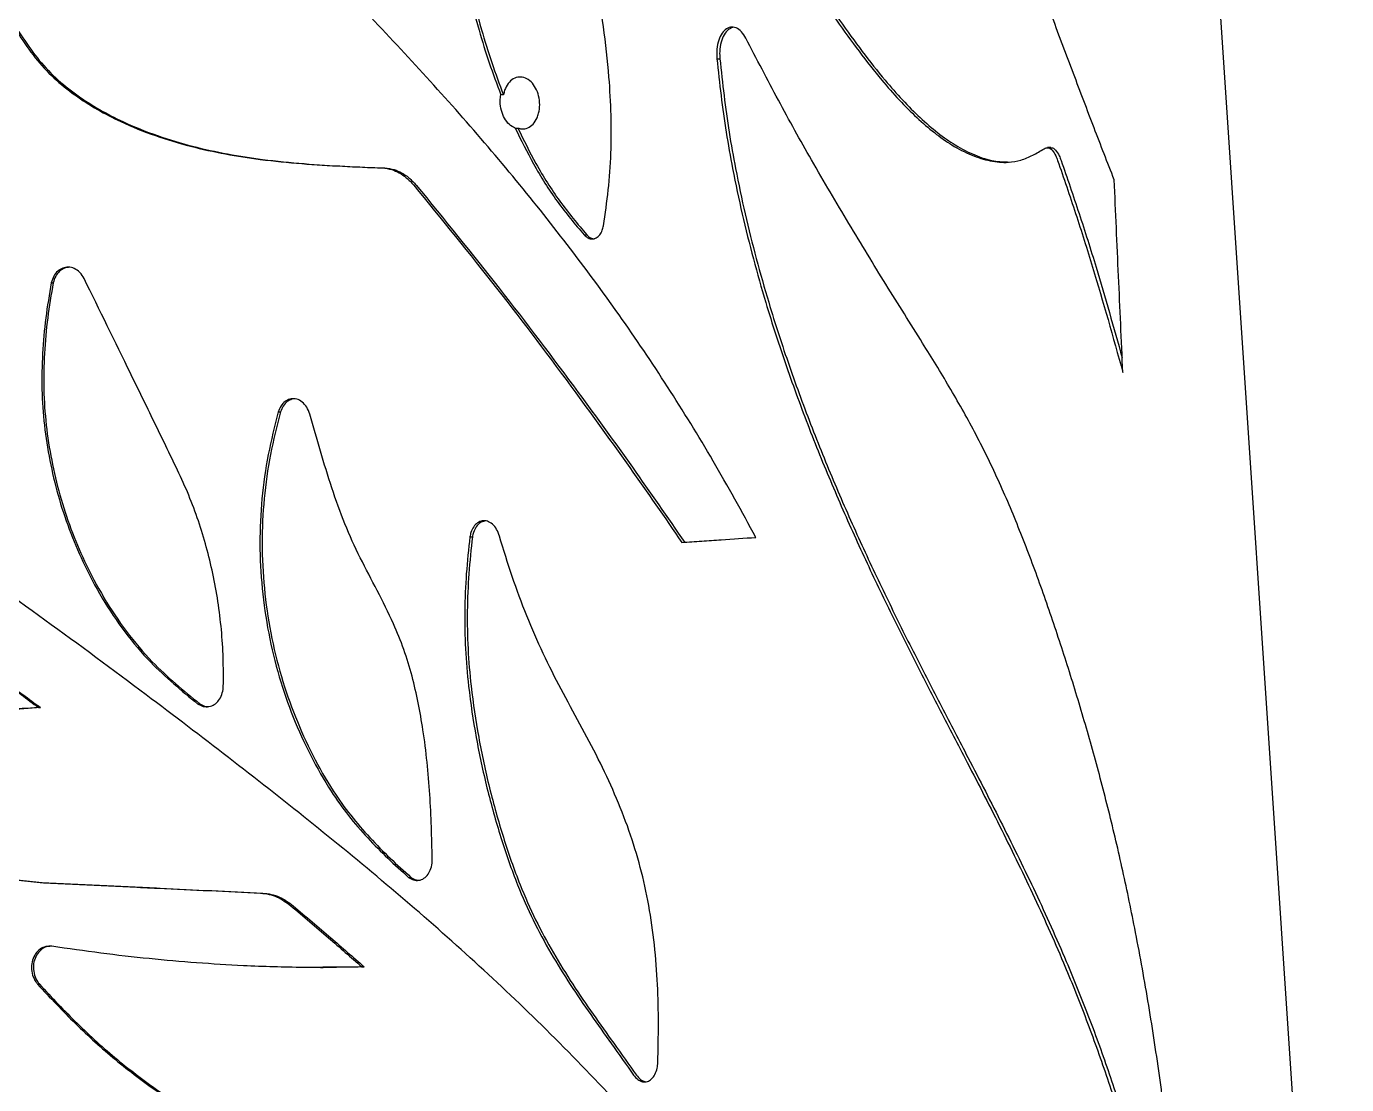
# Model space of a CAD drawing. Header units: millimetres. Extents: x 8 to 867, y 8 to 585.
# Drawn here: x 133.74 to 151.52, y 220.35 to 234.61 of the extents above; entities that cross this region are included whole.
import ezdxf

# ---------------------------------------------------------------- set-up
doc = ezdxf.new("R2010")
doc.units = ezdxf.units.MM
doc.layers.add('OUTLINE', color=7, linetype='Continuous', lineweight=25)

msp = doc.modelspace()

# ---------------------------------------------------------------- linework, layer by layer
at = {"layer": 'OUTLINE'}
for p, q in [((149.07944, 245.89283), (151.521, 209.18313)), ((143.0376, 234.17527), (143.07719, 234.17527)), ((140.16226, 233.68955), (140.12695, 233.69017)), ((140.31991, 233.24062), (140.35522, 233.24067)), ((147.5366, 232.97657), (147.4896, 232.97657)), ((141.24953, 231.79895), (141.28618, 231.79895)), ((134.06985, 231.15337), (134.09546, 231.15337)), ((137.12873, 229.41335), (137.15892, 229.41335)), ((139.70976, 227.73036), (139.74378, 227.73036)), ((133.9005, 225.42785), (133.92556, 225.42785)), ((136.04193, 225.47969), (136.07023, 225.47969)), ((133.96328, 223.06585), (133.98831, 223.06585)), ((138.88368, 223.13945), (138.91613, 223.13945)), ((137.69818, 221.92327), (137.73127, 221.92327)), ((138.28675, 221.93106), (137.72877, 221.92648)), ((138.25532, 221.93106), (138.28675, 221.93106)), ((133.88646, 221.69899), (133.91131, 221.69899))]:
    msp.add_line(p, q, dxfattribs=at)
for points, knots in [([(143.56305, 227.7222), (143.37341, 228.06743), (142.99407, 228.75801), (142.37874, 229.75694), (141.7246, 230.72944), (141.02799, 231.67306), (140.29317, 232.59433), (139.52734, 233.4886), (138.7331, 234.36024), (137.91497, 235.21539), (136.92987, 236.20538), (135.77191, 237.34047), (134.53176, 238.51802), (133.35866, 239.58085), (132.26183, 240.52911), (131.1346, 241.46062), (129.97011, 242.37915), (128.76892, 243.28462), (127.53128, 244.17618), (126.2679, 245.04875), (125.40362, 245.61153), (124.97163, 245.89283)], [0, 0, 0, 0, 0.0467904, 0.09359574, 0.14038341, 0.18770679, 0.2350447, 0.28237241, 0.32911649, 0.37586934, 0.42261527, 0.49310929, 0.56360318, 0.61764158, 0.67170757, 0.72577071, 0.77980524, 0.83483838, 0.88990705, 0.94497192, 1, 1, 1, 1]), ([(148.38996, 232.54326), (148.2998, 232.77498), (148.11941, 233.23862), (147.84137, 233.97437), (147.55786, 234.72959), (147.23567, 235.59057), (146.86879, 236.54722), (146.4424, 237.58143), (145.94103, 238.6785), (145.34733, 239.8196), (144.66064, 241.02516), (143.93318, 242.2289), (143.17328, 243.44941), (142.38086, 244.67571), (141.8198, 245.48715), (141.5393, 245.89283)], [0, 0, 0, 0, 0.05460989, 0.10926795, 0.1639596, 0.2186157, 0.29199745, 0.36538153, 0.43873289, 0.53198118, 0.62526312, 0.71852851, 0.81234586, 0.90618175, 1, 1, 1, 1]), ([(141.50967, 231.92408), (141.53276, 232.08453), (141.57891, 232.40517), (141.61742, 232.90271), (141.61612, 233.41247), (141.58524, 233.9839), (141.5142, 234.60884), (141.39649, 235.28676), (141.24254, 235.959), (141.05509, 236.61772), (140.83803, 237.25465), (140.59474, 237.87274), (140.32209, 238.47265), (140.1229, 238.86095), (140.02328, 239.05514)], [0, 0, 0, 0, 0.06615829, 0.13220939, 0.20029698, 0.2684056, 0.35857312, 0.44877413, 0.54144397, 0.63412534, 0.72495462, 0.81579553, 0.90787789, 1, 1, 1, 1]), ([(139.61349, 238.98744), (139.58041, 238.83244), (139.51429, 238.5227), (139.44495, 238.03918), (139.41926, 237.5393), (139.42329, 236.99403), (139.46582, 236.41083), (139.55129, 235.7895), (139.67189, 235.17011), (139.81459, 234.61142), (139.96634, 234.11688), (140.07334, 233.83261), (140.12695, 233.69017)], [0, 0, 0, 0, 0.09049238, 0.18083128, 0.27401351, 0.3672297, 0.48078571, 0.59438139, 0.71120465, 0.82802371, 0.91382885, 1, 1, 1, 1]), ([(139.64815, 238.98744), (139.61504, 238.83266), (139.54889, 238.52336), (139.47941, 238.04051), (139.45356, 237.54128), (139.45742, 236.99682), (139.49969, 236.41461), (139.58482, 235.79441), (139.70504, 235.17614), (139.84772, 234.61683), (140.00006, 234.11997), (140.10812, 233.83323), (140.16226, 233.68955)], [0, 0, 0, 0, 0.09036116, 0.18056885, 0.27361661, 0.36669933, 0.48001747, 0.59337479, 0.70995287, 0.82652734, 0.91307574, 1, 1, 1, 1]), ([(144.85735, 216.19767), (144.60106, 216.54713), (144.08826, 217.24634), (143.27127, 218.28441), (142.41494, 219.30633), (141.51328, 220.30457), (140.57467, 221.26052), (139.59777, 222.17119), (138.5891, 223.04783), (137.54214, 223.90705), (136.46156, 224.75514), (135.2797, 225.65632), (133.99091, 226.61072), (132.58463, 227.60556), (131.1371, 228.5829), (129.81469, 229.43037), (128.63283, 230.15385), (127.6015, 230.75675), (126.55017, 231.34116), (125.47248, 231.89175), (124.3669, 232.40003), (123.47277, 232.76923), (122.80753, 233.02861), (122.38065, 233.20113), (121.95414, 233.38104), (121.53317, 233.57868), (121.12516, 233.80254), (120.73924, 234.06224), (120.38366, 234.3612), (120.06316, 234.65995), (119.75461, 234.93444), (119.4421, 235.16269), (119.09641, 235.33948), (118.7229, 235.44429), (118.33259, 235.48931), (117.93594, 235.46016), (117.50017, 235.3667), (117.01721, 235.27303), (116.66111, 235.23414), (116.48303, 235.2147)], [0, 0, 0, 0, 0.04207525, 0.08418555, 0.12629713, 0.1683867, 0.21044446, 0.25109715, 0.29178438, 0.33248708, 0.37318046, 0.41383846, 0.46250488, 0.51121246, 0.55991554, 0.6085759, 0.64093603, 0.67330329, 0.70566038, 0.73807004, 0.7704973, 0.80290761, 0.81502584, 0.82714438, 0.8393675, 0.85161608, 0.863829, 0.87600324, 0.88814733, 0.90030237, 0.91044106, 0.92058406, 0.93063459, 0.94077351, 0.95091384, 0.96137133, 0.97186488, 0.9859296, 1, 1, 1, 1]), ([(144.34543, 235.12963), (144.4465, 234.98313), (144.64864, 234.69012), (144.95152, 234.27068), (145.23308, 233.91192), (145.4932, 233.61637), (145.73013, 233.37768), (145.96755, 233.17229), (146.21372, 232.99921), (146.46622, 232.86923), (146.72133, 232.79058), (146.94428, 232.76884), (147.13428, 232.8029), (147.29455, 232.8705), (147.39533, 232.93092), (147.44571, 232.96113)], [0, 0, 0, 0, 0.09577851, 0.19156763, 0.28723581, 0.35979053, 0.4325424, 0.50520977, 0.57764902, 0.65916852, 0.74089565, 0.82238121, 0.88147636, 0.94074327, 1, 1, 1, 1]), ([(144.38712, 235.12963), (144.48845, 234.98297), (144.69111, 234.68962), (144.99477, 234.26976), (145.27702, 233.91071), (145.53777, 233.61504), (145.77525, 233.3763), (146.01318, 233.17109), (146.25999, 232.99781), (146.51281, 232.86952), (146.75824, 232.78939), (146.90955, 232.78437), (146.97972, 232.78205)], [0, 0, 0, 0, 0.11799511, 0.23600406, 0.35386256, 0.44324797, 0.5328764, 0.6224008, 0.71164448, 0.81213742, 0.91288643, 1, 1, 1, 1]), ([(133.43775, 234.82698), (133.50242, 234.71657), (133.63177, 234.49572), (133.84825, 234.1838), (134.101, 233.90758), (134.38758, 233.68044), (134.69094, 233.48563), (135.05319, 233.29968), (135.47214, 233.13128), (135.94486, 232.98964), (136.41784, 232.88682), (136.91941, 232.80953), (137.44591, 232.75679), (137.99575, 232.72417), (138.35416, 232.70953), (138.53335, 232.70221)], [0, 0, 0, 0, 0.05771767, 0.1154469, 0.17274643, 0.23126517, 0.29000595, 0.34865322, 0.43394975, 0.5195121, 0.60524052, 0.69076369, 0.79380392, 0.89690674, 1, 1, 1, 1]), ([(133.46257, 234.82698), (133.52731, 234.71662), (133.65679, 234.49587), (133.87343, 234.18411), (134.12636, 233.908), (134.41312, 233.68093), (134.71672, 233.48615), (135.07944, 233.30011), (135.49911, 233.13157), (135.97279, 232.98978), (136.44672, 232.88689), (136.94922, 232.80956), (137.47665, 232.7568), (138.02741, 232.72418), (138.38641, 232.70953), (138.5659, 232.70221)], [0, 0, 0, 0, 0.05764269, 0.11529723, 0.1725227, 0.23099888, 0.28969701, 0.3483019, 0.43365695, 0.5192783, 0.60506526, 0.69064737, 0.79372643, 0.89686789, 1, 1, 1, 1]), ([(143.42771, 234.45271), (143.40876, 234.48402), (143.37085, 234.54665), (143.2962, 234.5974), (143.21925, 234.60763), (143.14884, 234.57291), (143.09134, 234.50162), (143.05044, 234.39959), (143.03204, 234.28475), (143.03595, 234.20767), (143.0376, 234.17527)], [0, 0, 0, 0, 0.130120448, 0.2602627, 0.389762998, 0.514471302, 0.633939114, 0.763203074, 0.900458642, 1, 1, 1, 1]), ([(143.25108, 234.59604), (143.22994, 234.58835), (143.18598, 234.57236), (143.13094, 234.5006), (143.08989, 234.39924), (143.07163, 234.28425), (143.07555, 234.20742), (143.07719, 234.17527)], [0, 0, 0, 0, 0.18605092, 0.38693392, 0.60407263, 0.83433641, 1, 1, 1, 1]), ([(149.32946, 217.37402), (149.30137, 217.72039), (149.24511, 218.41428), (149.1341, 219.44814), (149.00265, 220.47154), (148.84828, 221.47733), (148.67898, 222.41397), (148.49722, 223.28115), (148.30714, 224.0838), (148.10031, 224.8671), (147.87662, 225.62928), (147.63957, 226.37659), (147.38884, 227.1095), (147.11963, 227.82077), (146.82989, 228.50572), (146.51311, 229.14975), (146.17136, 229.75552), (145.76992, 230.40434), (145.31601, 231.13002), (144.81349, 231.95009), (144.32641, 232.77579), (143.86367, 233.61091), (143.57304, 234.1721), (143.42771, 234.45271)], [0, 0, 0, 0, 0.05021408, 0.10059656, 0.15102868, 0.20139736, 0.25159936, 0.29470907, 0.33787157, 0.381054, 0.42419043, 0.46719667, 0.51023478, 0.55324213, 0.5962066, 0.63916672, 0.68214369, 0.7250101, 0.78229166, 0.8395882, 0.89684583, 0.9484188, 1, 1, 1, 1]), ([(143.0376, 234.17527), (143.05549, 234.00961), (143.0913, 233.67793), (143.16036, 233.18289), (143.25486, 232.6494), (143.37609, 232.07993), (143.52597, 231.47781), (143.72122, 230.78903), (143.96992, 230.02241), (144.27701, 229.18911), (144.60529, 228.38468), (144.94902, 227.6086), (145.30319, 226.85911), (145.66318, 226.13428), (146.0246, 225.43064), (146.42273, 224.66552), (146.84943, 223.83432), (147.29417, 222.92441), (147.67695, 222.07164), (148.00027, 221.27004), (148.26896, 220.52813), (148.51316, 219.76116), (148.70946, 219.05241), (148.86416, 218.40261), (148.98601, 217.82528), (149.05929, 217.43177), (149.09592, 217.23505)], [0, 0, 0, 0, 0.02449174, 0.04903366, 0.07357724, 0.10462273, 0.13569604, 0.16674873, 0.21325204, 0.25976261, 0.30621808, 0.35267851, 0.39909933, 0.44552408, 0.49189506, 0.53826317, 0.60011873, 0.66197871, 0.72381827, 0.77023581, 0.81664585, 0.86199066, 0.90732531, 0.93820045, 0.96910612, 1, 1, 1, 1]), ([(143.07719, 234.17527), (143.0951, 234.00961), (143.13094, 233.67794), (143.20006, 233.18291), (143.29462, 232.64967), (143.41587, 232.08069), (143.56571, 231.47929), (143.76089, 230.79136), (144.00949, 230.02569), (144.31643, 229.19344), (144.64453, 228.39006), (144.98807, 227.615), (145.34205, 226.86652), (145.70186, 226.14267), (146.06315, 225.44004), (146.46118, 224.67611), (146.88788, 223.84635), (147.33275, 222.93825), (147.71579, 222.08739), (148.03947, 221.28777), (148.30928, 220.5459), (148.55518, 219.7769), (148.75336, 219.06413), (148.90949, 218.41035), (149.03242, 217.82927), (149.10629, 217.4331), (149.14322, 217.23505)], [0, 0, 0, 0, 0.02448062, 0.04901139, 0.07354413, 0.1045418, 0.13556739, 0.16657242, 0.21300417, 0.25944355, 0.30582719, 0.35221616, 0.39856544, 0.44491892, 0.49121863, 0.53751547, 0.5992757, 0.66104014, 0.72278467, 0.76913, 0.81546792, 0.86109928, 0.90671996, 0.93779645, 0.96890421, 1, 1, 1, 1]), ([(140.35522, 233.24067), (140.37237, 233.23584), (140.41711, 233.22324), (140.49007, 233.23667), (140.56314, 233.28832), (140.61141, 233.36268), (140.64248, 233.45291), (140.65488, 233.55508), (140.64065, 233.67444), (140.59972, 233.78302), (140.5366, 233.86841), (140.45835, 233.92101), (140.37375, 233.93497), (140.29215, 233.90888), (140.22322, 233.84557), (140.18046, 233.76648), (140.16705, 233.7098), (140.16226, 233.68955)], [0, 0, 0, 0, 0.04489862, 0.1171506, 0.18937545, 0.26171796, 0.30703161, 0.3797721, 0.45251523, 0.52523542, 0.5978457, 0.67032366, 0.74269726, 0.81501504, 0.8873437, 0.95973711, 1, 1, 1, 1]), ([(140.31991, 233.24062), (140.30568, 233.24701), (140.26447, 233.26549), (140.20298, 233.32414), (140.14823, 233.42052), (140.11847, 233.53522), (140.11665, 233.62836), (140.12493, 233.67809), (140.12695, 233.69017)], [0, 0, 0, 0, 0.10836711, 0.31395414, 0.52001956, 0.72663364, 0.93357058, 1, 1, 1, 1]), ([(140.31991, 233.24062), (140.39969, 233.07798), (140.52531, 232.82186), (140.71873, 232.4967), (140.88527, 232.24888), (141.06479, 232.01932), (141.18794, 231.87242), (141.24953, 231.79895)], [0, 0, 0, 0, 0.301319781, 0.474474808, 0.647584386, 0.82374109, 1, 1, 1, 1]), ([(140.35522, 233.24067), (140.43467, 233.07889), (140.56014, 232.82338), (140.75349, 232.49849), (140.92058, 232.24997), (141.10076, 232.01982), (141.22436, 231.87259), (141.28618, 231.79895)], [0, 0, 0, 0, 0.29962519, 0.47319324, 0.64671437, 0.82330614, 1, 1, 1, 1]), ([(147.44571, 232.96113), (147.46334, 232.96942), (147.49861, 232.986), (147.55442, 232.94878), (147.59829, 232.88257), (147.62023, 232.8256), (147.62835, 232.80452)], [0, 0, 0, 0, 0.27901285, 0.55815288, 0.83649123, 1, 1, 1, 1]), ([(147.53672, 232.97325), (147.53965, 232.97421), (147.56039, 232.98104), (147.60113, 232.94635), (147.64489, 232.88263), (147.66683, 232.82551), (147.67489, 232.80452)], [0, 0, 0, 0, 0.05996637, 0.42479485, 0.7885394, 1, 1, 1, 1]), ([(138.53335, 232.70221), (138.57531, 232.69716), (138.65181, 232.68794), (138.75935, 232.63941), (138.86048, 232.57185), (138.92093, 232.50624), (138.95342, 232.47096)], [0, 0, 0, 0, 0.27357324, 0.49883932, 0.73055851, 1, 1, 1, 1]), ([(138.5659, 232.70221), (138.60785, 232.69717), (138.68444, 232.68796), (138.79217, 232.63946), (138.89351, 232.57186), (138.95407, 232.50622), (138.98661, 232.47096)], [0, 0, 0, 0, 0.273219667, 0.498766454, 0.730774894, 1, 1, 1, 1]), ([(147.62835, 232.80452), (147.70974, 232.56662), (147.8725, 232.09083), (148.17202, 231.14395), (148.37418, 230.42136), (148.50697, 229.94672)], [0, 0, 0, 0, 0.25547116, 0.510940542, 1, 1, 1, 1]), ([(147.67489, 232.80452), (147.75631, 232.56674), (147.91915, 232.09118), (148.19916, 231.20871), (148.38341, 230.5518), (148.49817, 230.14264)], [0, 0, 0, 0, 0.273865192, 0.547728938, 1, 1, 1, 1]), ([(138.95342, 232.47096), (139.32945, 232.00872), (140.0815, 231.08425), (141.04009, 229.81059), (141.86759, 228.66648), (142.33304, 227.99194), (142.56582, 227.65459)], [0, 0, 0, 0, 0.29235137, 0.5847013, 0.79230321, 1, 1, 1, 1]), ([(138.98661, 232.47096), (139.36288, 232.00909), (140.11544, 231.08535), (141.07518, 229.81208), (141.90418, 228.6676), (142.37081, 227.99231), (142.60418, 227.65459)], [0, 0, 0, 0, 0.29212731, 0.58425201, 0.79207793, 1, 1, 1, 1]), ([(148.50697, 229.94672), (148.48754, 230.37947), (148.4584, 231.0286), (148.41934, 231.89412), (148.39975, 232.32688), (148.38996, 232.54326)], [0, 0, 0, 0, 0.50000007, 0.7499992, 1, 1, 1, 1]), ([(141.24953, 231.79895), (141.26658, 231.78362), (141.30071, 231.75293), (141.35918, 231.7407), (141.41417, 231.75626), (141.46075, 231.79822), (141.49363, 231.85681), (141.50471, 231.90327), (141.50967, 231.92408)], [0, 0, 0, 0, 0.175002748, 0.350291887, 0.519141634, 0.686930748, 0.859798997, 1, 1, 1, 1]), ([(141.28618, 231.79895), (141.30329, 231.78306), (141.33549, 231.75316), (141.37225, 231.74893), (141.38947, 231.74694)], [0, 0, 0, 0, 0.53147409, 1, 1, 1, 1]), ([(134.51156, 231.21308), (134.4944, 231.24125), (134.46002, 231.29768), (134.38363, 231.35099), (134.30153, 231.37071), (134.22258, 231.35678), (134.15418, 231.31357), (134.09827, 231.2448), (134.07958, 231.18466), (134.06985, 231.15337)], [0, 0, 0, 0, 0.15072683, 0.30179844, 0.4437882, 0.57812527, 0.71232478, 0.8503236, 1, 1, 1, 1]), ([(134.32167, 231.36445), (134.29728, 231.36218), (134.24702, 231.3575), (134.1798, 231.31302), (134.12385, 231.24477), (134.10516, 231.18459), (134.09546, 231.15337)], [0, 0, 0, 0, 0.231234134, 0.476376501, 0.728277523, 1, 1, 1, 1]), ([(134.06985, 231.15337), (134.04326, 230.99633), (133.99, 230.68173), (133.94735, 230.20122), (133.93778, 229.71732), (133.9701, 229.23434), (134.04503, 228.75681), (134.15687, 228.28772), (134.30537, 227.831), (134.50143, 227.36527), (134.74989, 226.89807), (135.05455, 226.44072), (135.3808, 226.05494), (135.71826, 225.74495), (135.93399, 225.56815), (136.04193, 225.47969)], [0, 0, 0, 0, 0.07454656, 0.1493484, 0.22401322, 0.29837275, 0.37233311, 0.44662896, 0.520906, 0.59484069, 0.6824016, 0.77021658, 0.85761431, 0.92876201, 1, 1, 1, 1]), ([(134.09546, 231.15337), (134.06886, 230.99657), (134.01556, 230.68245), (133.9728, 230.20266), (133.96305, 229.71947), (133.99516, 229.23717), (134.06982, 228.76027), (134.18134, 228.29177), (134.32947, 227.83559), (134.52509, 227.37034), (134.77307, 226.90354), (135.07715, 226.44647), (135.40374, 226.05941), (135.74312, 225.74738), (135.96115, 225.56896), (136.07023, 225.47969)], [0, 0, 0, 0, 0.07441488, 0.14908466, 0.22361689, 0.29784433, 0.371681, 0.44585169, 0.52000444, 0.59381616, 0.68125105, 0.76893979, 0.85621498, 0.92806059, 1, 1, 1, 1]), ([(135.77154, 228.62868), (135.6662, 228.84621), (135.45552, 229.28126), (135.03637, 230.1426), (134.72059, 230.7867), (134.51156, 231.21308)], [0, 0, 0, 0, 0.25263426, 0.5052708, 1, 1, 1, 1]), ([(137.55211, 229.38422), (137.54025, 229.41619), (137.51653, 229.4802), (137.4529, 229.55134), (137.37863, 229.59097), (137.30242, 229.59556), (137.23262, 229.5685), (137.17409, 229.51352), (137.14261, 229.45614), (137.13095, 229.42019), (137.12873, 229.41335)], [0, 0, 0, 0, 0.14778358, 0.29580365, 0.43702712, 0.56978904, 0.69936678, 0.82992961, 0.96763509, 1, 1, 1, 1]), ([(137.32896, 229.58861), (137.30702, 229.58222), (137.26155, 229.56897), (137.20437, 229.51298), (137.17276, 229.45606), (137.16111, 229.42012), (137.15892, 229.41335)], [0, 0, 0, 0, 0.28842448, 0.59804654, 0.9242608, 1, 1, 1, 1]), ([(137.12873, 229.41335), (137.08002, 229.22304), (136.98247, 228.8419), (136.90011, 228.24593), (136.87073, 227.6405), (136.90268, 227.03183), (136.99008, 226.42899), (137.13072, 225.84704), (137.32246, 225.29436), (137.55851, 224.77714), (137.81078, 224.33291), (138.07263, 223.96564), (138.331, 223.66778), (138.603, 223.393), (138.79021, 223.22389), (138.88368, 223.13945)], [0, 0, 0, 0, 0.08533239, 0.17090236, 0.25615878, 0.3412077, 0.42654786, 0.51158778, 0.59321428, 0.67511947, 0.75675697, 0.81732889, 0.87814245, 0.93915507, 1, 1, 1, 1]), ([(137.15892, 229.41335), (137.11019, 229.22331), (137.01258, 228.8427), (136.93005, 228.24753), (136.90044, 227.64288), (136.93209, 227.03495), (137.01917, 226.43281), (137.1594, 225.85152), (137.3507, 225.29947), (137.58623, 224.78282), (137.83837, 224.3382), (138.10074, 223.96979), (138.36042, 223.67029), (138.63388, 223.39411), (138.82214, 223.22426), (138.91613, 223.13945)], [0, 0, 0, 0, 0.08520269, 0.17064239, 0.25576806, 0.34068761, 0.42589588, 0.51080667, 0.59229678, 0.6740641, 0.7555663, 0.81643246, 0.87754407, 0.93885744, 1, 1, 1, 1]), ([(139.20348, 223.3865), (139.19977, 223.5314), (139.19234, 223.82118), (139.17217, 224.25693), (139.13585, 224.69297), (139.08405, 225.1058), (139.01672, 225.49291), (138.9338, 225.85651), (138.82412, 226.2137), (138.66843, 226.60054), (138.46306, 227.00561), (138.22948, 227.44277), (138.01829, 227.9016), (137.84803, 228.38751), (137.69427, 228.88319), (137.5995, 229.2172), (137.55211, 229.38422)], [0, 0, 0, 0, 0.06822801, 0.13644008, 0.20505939, 0.27366748, 0.33176855, 0.38985208, 0.44962555, 0.50940622, 0.59077165, 0.67220173, 0.75339137, 0.83552185, 0.91775935, 1, 1, 1, 1]), ([(136.38793, 225.71434), (136.38887, 225.84138), (136.39077, 226.0961), (136.36525, 226.47858), (136.31865, 226.85971), (136.25025, 227.23204), (136.1621, 227.59458), (136.05395, 227.94726), (135.92583, 228.294), (135.82297, 228.51712), (135.77154, 228.62868)], [0, 0, 0, 0, 0.12642469, 0.25349391, 0.37992026, 0.50700407, 0.62902639, 0.75104827, 0.8755223, 1, 1, 1, 1]), ([(140.10779, 227.73886), (140.09665, 227.77065), (140.07437, 227.83427), (140.01551, 227.90507), (139.94697, 227.94493), (139.87654, 227.94974), (139.81214, 227.92276), (139.75868, 227.8676), (139.72446, 227.79957), (139.7139, 227.74983), (139.70976, 227.73036)], [0, 0, 0, 0, 0.13905562, 0.2783098, 0.41217504, 0.53872614, 0.66210678, 0.78609894, 0.91622975, 1, 1, 1, 1]), ([(139.90616, 227.94233), (139.88626, 227.93607), (139.84468, 227.92298), (139.79279, 227.86705), (139.75845, 227.79953), (139.7479, 227.74978), (139.74378, 227.73036)], [0, 0, 0, 0, 0.25223478, 0.52719819, 0.81545039, 1, 1, 1, 1]), ([(139.70976, 227.73036), (139.69191, 227.56507), (139.65616, 227.23397), (139.63682, 226.72934), (139.64485, 226.22226), (139.693, 225.65234), (139.78851, 225.02399), (139.93321, 224.34181), (140.12055, 223.67625), (140.32788, 223.07938), (140.5573, 222.5588), (140.79892, 222.11337), (141.06111, 221.69086), (141.3358, 221.28675), (141.62475, 220.88614), (141.81625, 220.61515), (141.91577, 220.47433)], [0, 0, 0, 0, 0.06235899, 0.12491125, 0.18740535, 0.24968442, 0.33553655, 0.42171391, 0.50786265, 0.59367449, 0.66009583, 0.72673704, 0.79372638, 0.86085881, 0.92769409, 1, 1, 1, 1]), ([(139.74378, 227.73036), (139.72589, 227.56507), (139.69006, 227.23398), (139.67065, 226.72933), (139.67867, 226.22222), (139.72683, 225.65256), (139.82235, 225.02474), (139.96698, 224.34339), (140.1542, 223.67863), (140.36137, 223.08241), (140.59057, 222.56232), (140.83197, 222.11721), (141.09396, 221.69503), (141.3685, 221.29132), (141.65884, 220.88936), (141.85171, 220.61687), (141.9526, 220.47433)], [0, 0, 0, 0, 0.06234453, 0.12488203, 0.18736118, 0.24962454, 0.33535337, 0.42140753, 0.50743356, 0.59312311, 0.65947127, 0.72603982, 0.79295598, 0.86001292, 0.92677323, 1, 1, 1, 1]), ([(142.2423, 220.64276), (142.24581, 220.81734), (142.25283, 221.16637), (142.24263, 221.69623), (142.20143, 222.22968), (142.12717, 222.76039), (142.01169, 223.27673), (141.85674, 223.77954), (141.66484, 224.26638), (141.44023, 224.7428), (141.19292, 225.20653), (140.93884, 225.67318), (140.69242, 226.15355), (140.4722, 226.6623), (140.27622, 227.19245), (140.16392, 227.55677), (140.10779, 227.73886)], [0, 0, 0, 0, 0.06791938, 0.13578682, 0.20504707, 0.27426229, 0.34262488, 0.41100871, 0.48231962, 0.55367174, 0.62754344, 0.70142637, 0.77524269, 0.85008845, 0.92507116, 1, 1, 1, 1]), ([(142.56582, 227.65459), (142.65522, 227.6605), (142.83401, 227.67232), (143.16873, 227.69485), (143.4085, 227.71148), (143.56305, 227.7222)], [0, 0, 0, 0, 0.26222688, 0.52445262, 1, 1, 1, 1]), ([(132.86134, 226.18809), (132.95602, 226.11953), (133.14537, 225.98241), (133.49247, 225.72917), (133.7431, 225.54408), (133.9005, 225.42785)], [0, 0, 0, 0, 0.27112763, 0.54225419, 1, 1, 1, 1]), ([(132.88486, 226.18809), (132.97957, 226.1196), (133.16901, 225.98264), (133.51662, 225.72939), (133.76773, 225.54423), (133.92556, 225.42785)], [0, 0, 0, 0, 0.270838422, 0.541678654, 1, 1, 1, 1]), ([(136.04193, 225.47969), (136.06623, 225.4658), (136.11487, 225.43798), (136.19492, 225.43577), (136.26827, 225.46414), (136.32896, 225.52104), (136.37153, 225.60135), (136.38597, 225.67041), (136.38769, 225.70903), (136.38793, 225.71434)], [0, 0, 0, 0, 0.16173713, 0.32367051, 0.48122492, 0.63874474, 0.80160865, 0.97273915, 1, 1, 1, 1]), ([(133.9005, 225.42785), (133.60267, 225.40857), (133.00552, 225.36991), (132.08026, 225.39312), (131.13531, 225.47265), (130.49487, 225.58182), (130.17381, 225.63654)], [0, 0, 0, 0, 0.24682832, 0.49488805, 0.74679006, 1, 1, 1, 1]), ([(133.92556, 225.42785), (133.62841, 225.40435), (133.26959, 225.37597), (132.89996, 225.38565), (132.83644, 225.38731)], [0, 0, 0, 0, 0.82813435, 1, 1, 1, 1]), ([(136.07023, 225.47969), (136.0946, 225.46466), (136.1334, 225.44074), (136.17551, 225.442), (136.19116, 225.44247)], [0, 0, 0, 0, 0.62821122, 1, 1, 1, 1]), ([(129.95076, 225.1335), (130.06082, 225.01304), (130.28092, 224.77216), (130.64106, 224.44091), (131.02456, 224.13852), (131.43569, 223.8628), (131.86999, 223.62212), (132.32877, 223.41585), (132.80219, 223.25129), (133.23854, 223.15001), (133.62664, 223.09883), (133.85101, 223.07685), (133.96328, 223.06585)], [0, 0, 0, 0, 0.100345454, 0.200656357, 0.303486849, 0.406310686, 0.514114754, 0.62192847, 0.733401275, 0.844838715, 0.922356667, 1, 1, 1, 1]), ([(129.96982, 225.1335), (130.07997, 225.01313), (130.30023, 224.77243), (130.66054, 224.44143), (131.04417, 224.13928), (131.45558, 223.86364), (131.89032, 223.62289), (132.34973, 223.41651), (132.82376, 223.25178), (133.26099, 223.15027), (133.65025, 223.09892), (133.87556, 223.07688), (133.98831, 223.06585)], [0, 0, 0, 0, 0.10022539, 0.20041673, 0.30311898, 0.40581348, 0.51362918, 0.62145317, 0.732928, 0.84436737, 0.92212017, 1, 1, 1, 1]), ([(138.88368, 223.13945), (138.90606, 223.12541), (138.95083, 223.09732), (139.02468, 223.09427), (139.09277, 223.12152), (139.14927, 223.17797), (139.18854, 223.25803), (139.20285, 223.33206), (139.20336, 223.37594), (139.20348, 223.3865)], [0, 0, 0, 0, 0.15650305, 0.31309642, 0.46780626, 0.62256693, 0.78148416, 0.94740089, 1, 1, 1, 1]), ([(133.96328, 223.06585), (134.22408, 223.05378), (134.74569, 223.02962), (135.72941, 222.98316), (136.4334, 222.94879), (136.88993, 222.92651)], [0, 0, 0, 0, 0.26008042, 0.52016099, 1, 1, 1, 1]), ([(133.98831, 223.06585), (134.2492, 223.05379), (134.77098, 223.02967), (135.51815, 222.99438), (136.23582, 222.96), (136.69147, 222.93767), (136.91937, 222.92651)], [0, 0, 0, 0, 0.25967947, 0.51935931, 0.75960362, 1, 1, 1, 1]), ([(138.91613, 223.13945), (138.93859, 223.12439), (138.97535, 223.09974), (139.01517, 223.10065), (139.03067, 223.10101)], [0, 0, 0, 0, 0.61066977, 1, 1, 1, 1]), ([(136.88993, 222.92651), (136.92797, 222.92245), (137.00403, 222.91434), (137.14548, 222.86716), (137.23907, 222.80018), (137.29914, 222.75719)], [0, 0, 0, 0, 0.26374251, 0.52749145, 1, 1, 1, 1]), ([(136.91937, 222.92651), (136.9574, 222.92246), (137.03347, 222.91437), (137.17512, 222.86725), (137.26892, 222.80024), (137.32918, 222.75719)], [0, 0, 0, 0, 0.26338924, 0.5267917, 1, 1, 1, 1]), ([(137.29914, 222.75719), (137.38408, 222.68533), (137.55397, 222.54159), (137.87389, 222.26681), (138.106, 222.06249), (138.25532, 221.93106)], [0, 0, 0, 0, 0.26292286, 0.52584426, 1, 1, 1, 1]), ([(137.32918, 222.75719), (137.41416, 222.6854), (137.58413, 222.54182), (137.90452, 222.26703), (138.13705, 222.06264), (138.28675, 221.93106)], [0, 0, 0, 0, 0.26265908, 0.52531802, 1, 1, 1, 1]), ([(134.07741, 222.21011), (134.04966, 222.21098), (133.99416, 222.21271), (133.91696, 222.1747), (133.85483, 222.11101), (133.81402, 222.02457), (133.79953, 221.92423), (133.81497, 221.82052), (133.84974, 221.74472), (133.87861, 221.70877), (133.88646, 221.69899)], [0, 0, 0, 0, 0.12996131, 0.25990937, 0.39075435, 0.52420256, 0.66221839, 0.80323234, 0.9464927, 1, 1, 1, 1]), ([(134.05006, 222.20745), (134.04001, 222.2074), (134.00229, 222.20719), (133.94183, 222.17362), (133.87939, 222.11098), (133.83865, 222.02406), (133.82427, 221.92378), (133.83984, 221.82016), (133.87464, 221.74456), (133.90348, 221.70872), (133.91131, 221.69899)], [0, 0, 0, 0, 0.05157584, 0.19360451, 0.33654469, 0.48215094, 0.63252919, 0.78602395, 0.94193961, 1, 1, 1, 1]), ([(138.25532, 221.93106), (137.99399, 221.92677), (137.47086, 221.9182), (136.72481, 221.94183), (136.03001, 221.98445), (135.38905, 222.04007), (134.73879, 222.11525), (134.29795, 222.17848), (134.07741, 222.21011)], [0, 0, 0, 0, 0.197127885, 0.394623787, 0.545539037, 0.696622418, 0.848227763, 1, 1, 1, 1]), ([(133.88646, 221.69899), (134.05431, 221.51881), (134.38992, 221.15855), (134.93462, 220.66913), (135.51221, 220.2326), (136.10563, 219.85862), (136.70262, 219.55333), (137.30319, 219.3112), (137.91304, 219.1309), (138.50658, 219.02072), (139.07183, 218.97591), (139.55065, 218.98427), (139.96278, 219.03695), (140.31212, 219.11108), (140.5391, 219.1716), (140.65258, 219.20186)], [0, 0, 0, 0, 0.08537535, 0.17070637, 0.25867535, 0.34664125, 0.42984939, 0.5130595, 0.59907794, 0.68509426, 0.76266827, 0.84023701, 0.89344622, 0.94672543, 1, 1, 1, 1]), ([(133.91131, 221.69899), (134.07948, 221.51873), (134.41573, 221.15831), (134.96143, 220.66876), (135.53999, 220.23219), (136.13437, 219.85826), (136.73232, 219.55294), (137.33374, 219.31117), (137.94468, 219.12989), (138.53815, 219.02365), (138.9794, 218.97886), (139.21098, 218.9865), (139.26478, 218.98827)], [0, 0, 0, 0, 0.108594455, 0.217132475, 0.329025316, 0.440913868, 0.5467692, 0.652626533, 0.762048523, 0.871467663, 0.970139579, 1, 1, 1, 1]), ([(141.91577, 220.47433), (141.93363, 220.45236), (141.96939, 220.40841), (142.03574, 220.37883), (142.10123, 220.38176), (142.15992, 220.41701), (142.20596, 220.47987), (142.23472, 220.55867), (142.23995, 220.61667), (142.2423, 220.64276)], [0, 0, 0, 0, 0.149558329, 0.29929321, 0.444633451, 0.586845761, 0.730841807, 0.878930043, 1, 1, 1, 1]), ([(141.9526, 220.47433), (141.97048, 220.45182), (142.00527, 220.40801), (142.04877, 220.39304), (142.06991, 220.38576)], [0, 0, 0, 0, 0.51390423, 1, 1, 1, 1])]:
    msp.add_open_spline(points, degree=3, knots=knots, dxfattribs=at)

doc.saveas('drawing.dxf')
